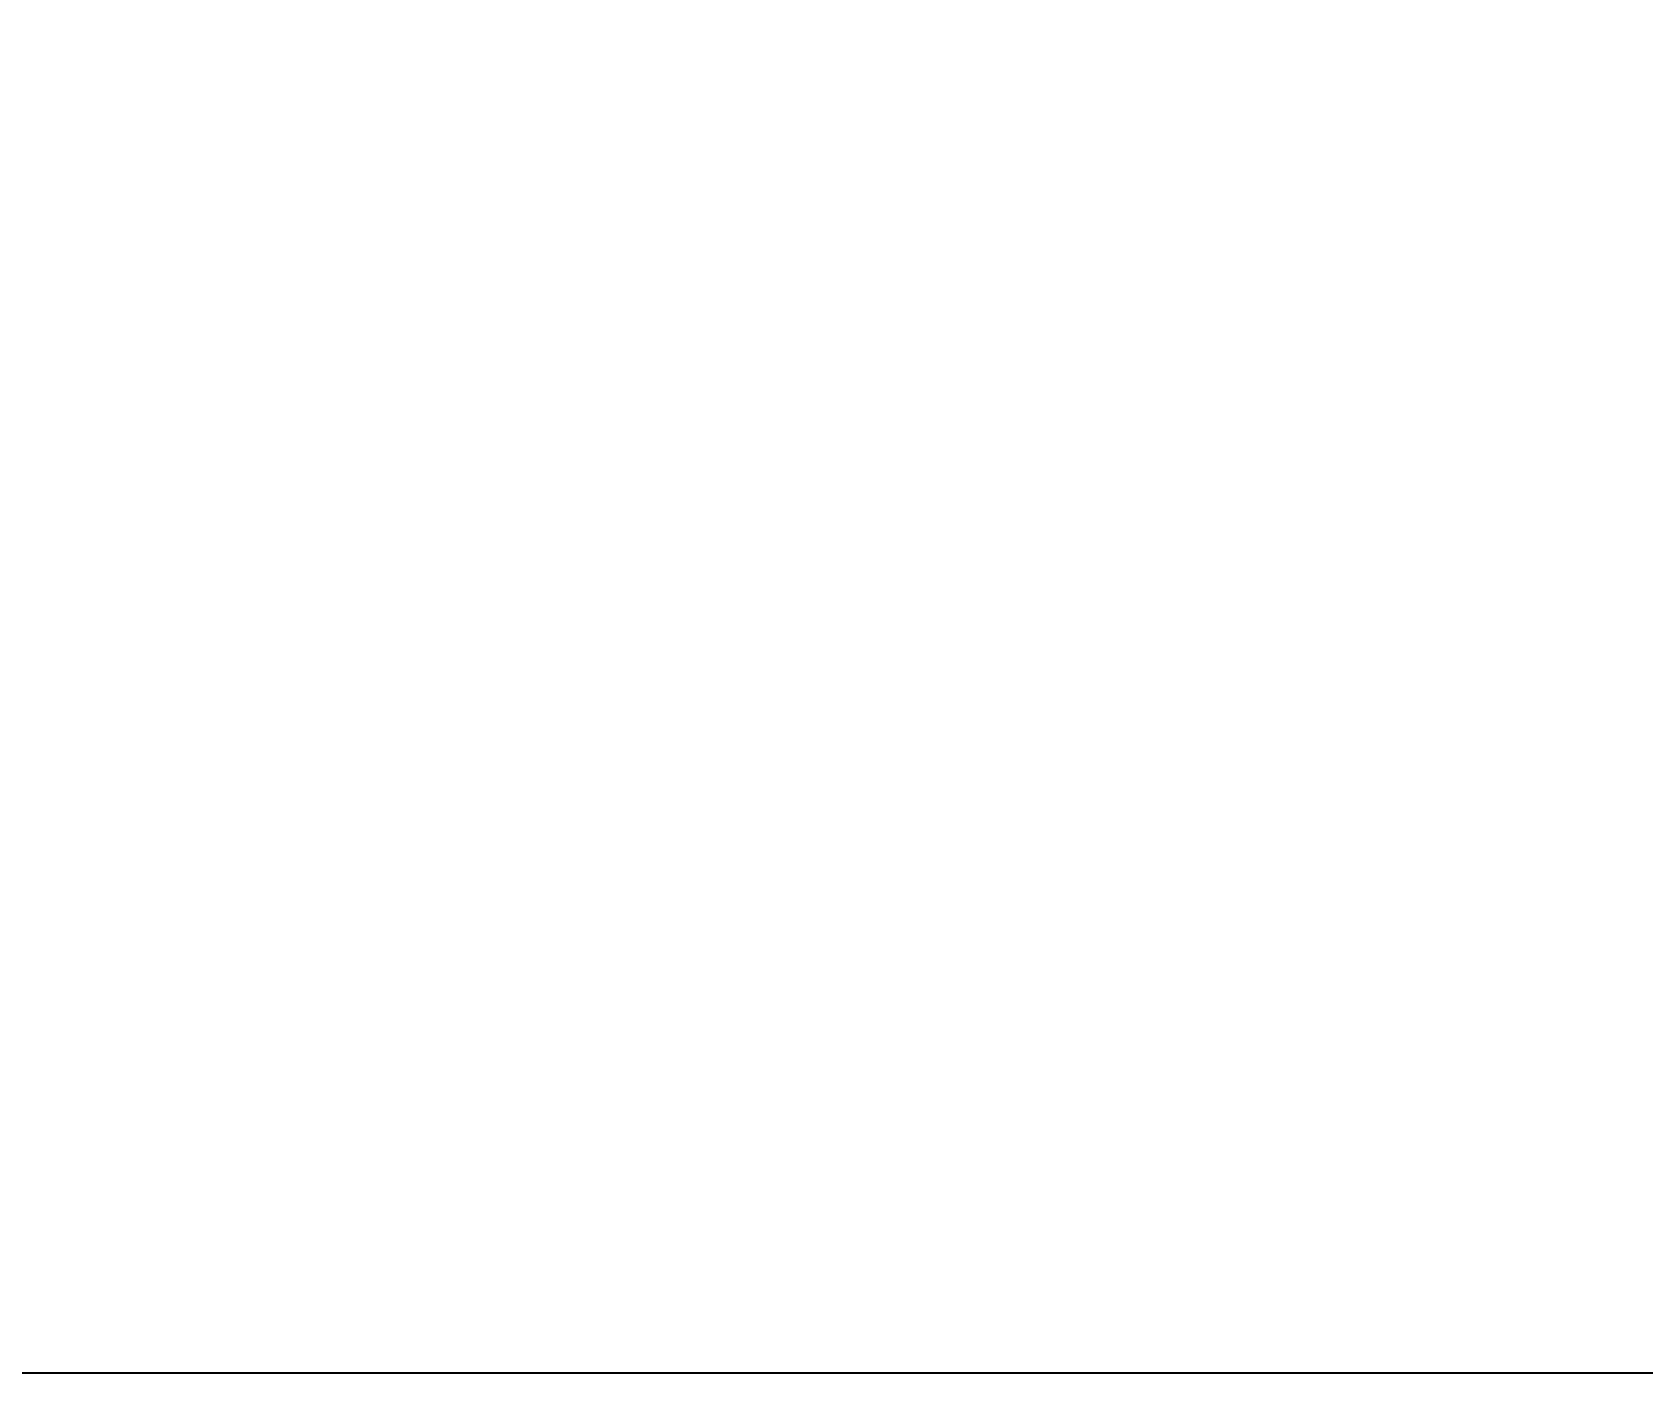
# Model space of a CAD drawing. Extents: x -118 to 134, y 32 to 229.
# Drawn here: x -61.7 to -9.6, y 54.8 to 98.2 of the extents above; entities that cross this region are included whole.
import ezdxf

# ---------------------------------------------------------------- set-up
doc = ezdxf.new("R2010")
doc.units = 0
doc.header["$MEASUREMENT"] = 0
doc.layers.get('0').update_dxf_attribs({"linetype": 'CONTINUOUS'})
doc.layers.get('Defpoints').update_dxf_attribs({"linetype": 'CONTINUOUS'})
doc.layers.add('No Print', color=30, linetype='CONTINUOUS', plot=False)
doc.styles.get("Standard").update_dxf_attribs({"font": 'romans.shx'})
doc.dimstyles.new('1X1', dxfattribs={"dimscale": 16, "dimtxt": 0.125, "dimasz": 0.09375, "dimexe": 0.09375, "dimexo": 0.09375, "dimgap": 0.032, "dimtad": 1, "dimdec": 4, "dimzin": 11, "dimdsep": 46, "dimlunit": 5, "dimtxsty": 'Standard', "dimblk1": 'ARCHTICK', "dimblk2": 'ARCHTICK', "dimsah": 1, "dimcen": 0.09, "dimdle": 0.09375, "dimadec": 0, "dimazin": 0, "dimtfac": 1, "dimtdec": 4, "dimtofl": 0, "dimtmove": 0, "dimatfit": 3, "dimldrblk": 'ARCHTICK', "dimfxl": 0, "dimfrac": 2, "dimtolj": 1, "dimtzin": 0, "dimarcsym": 0})

# ---------------------------------------------------------------- blocks, each defined once
blk = doc.blocks.new('_ARCHTICK')
at = {"color": 0, "linetype": 'ByBlock', "const_width": 0.15}
blk.add_lwpolyline([(-0.5, -0.5), (0.5, 0.5)], dxfattribs=at)
blk = doc.blocks.new('*D141')
at = {"color": 0, "lineweight": -2}
for p, q in [((-56.649, 128.7), (-59.385, 121.182)), ((-60.281, 123.105), (28.167, 90.912)), ((28.981, 97.533), (26.245, 90.016))]:
    blk.add_line(p, q, dxfattribs=at)
at = {"layer": 'Defpoints', "color": 0}
for p in [(-56.136, 130.109), (29.494, 98.943), (26.758, 91.425)]:
    blk.add_point(p, dxfattribs=at)
at = {"color": 0, "lineweight": -2, "xscale": 1.5, "yscale": 1.5, "zscale": 1.5}
for p, rotation in [((-58.872, 122.592), 160), ((26.758, 91.425), 340)]:
    blk.add_blockref('_ARCHTICK', p, dxfattribs=dict(at, rotation=rotation))
at = {"color": 0, "insert": (-15.54, 108.429), "char_height": 2, "attachment_point": 5, "rotation": 340}
blk.add_mtext('\\A1;NFW', dxfattribs=at)

msp = doc.modelspace()

# ---------------------------------------------------------------- linework, layer by layer
at = {"layer": 'No Print'}
msp.add_lwpolyline([(134.37725, 228.80978), (-117.62275, 228.80978), (-117.62275, 54.80978), (134.37725, 54.80978)], close=True, dxfattribs=at)

# ---------------------------------------------------------------- dimensions: what is measured, and where the dimension line sits
dim = msp.add_linear_dim(base=(26.75753, 91.42524), p1=(-56.1358, 130.10937), p2=(29.49369, 98.94278), angle=340, text='NFW', dimstyle='1X1', override={"dimpost": '"'})
dim.commit()
dim.dimension.update_dxf_attribs({"geometry": '*D141', "text_midpoint": (-16.05721, 107.00854), "dimtype": 161})

doc.saveas('drawing.dxf')
